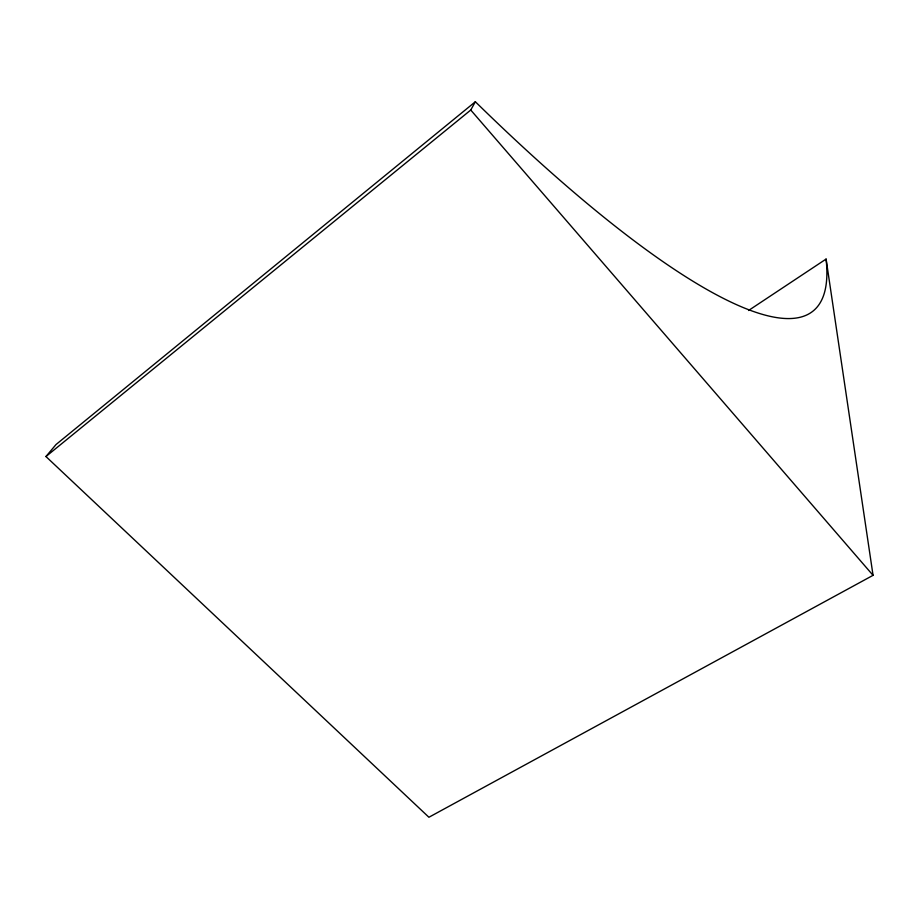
<?xml version="1.0" encoding="UTF-8"?>
<svg xmlns="http://www.w3.org/2000/svg" width="919" height="919" viewBox="0 0 919 919"><rect width="100%" height="100%" fill="white"/><g stroke="black" fill="none" stroke-linecap="round" stroke-linejoin="round"><path stroke-width="1.38" d="M45.95 456.536L470.746 110.027L475.353 101.745A686.573 142.491 50.4 0 0 826.089 259.066L873.05 575.328L428.909 817.255L45.95 456.536L55.99 444.566L475.353 101.745M748.548 310.496L826.089 259.066M470.746 110.027L873.05 575.328"/></g></svg>
